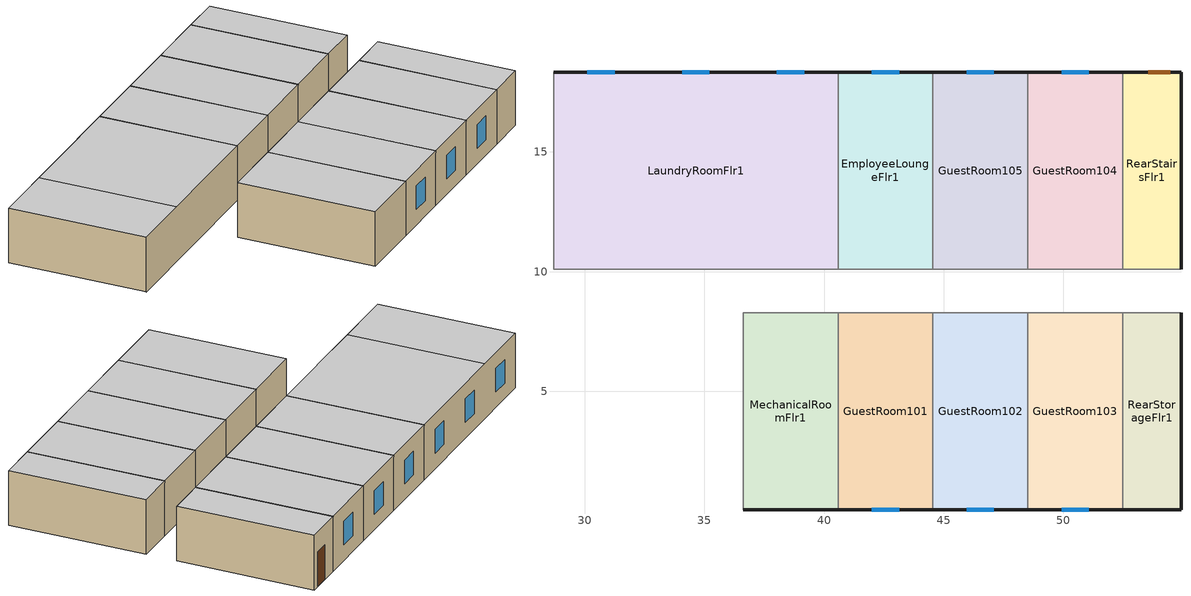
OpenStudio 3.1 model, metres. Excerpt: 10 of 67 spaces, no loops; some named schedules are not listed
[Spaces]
GuestRoom103
 floor ground (Foundation F 126 Perim 396 Area 3261): 52.47,8.28 52.47,0.05 48.51,0.05 48.51,8.28 z0
 wall outside: 48.51,0.05 52.47,0.05 z0:3.35
 wall to CorridorFlr1: 52.47,8.28 48.51,8.28 z0:3.35
 wall to RearStorageFlr1: 52.47,0.05 52.47,8.28 z0:3.35
 wall to GuestRoom102: 48.51,8.28 48.51,0.05 z0:3.35
 window: 49.92,0.05 51.06,0.05 z0.95:2.4
 ceiling to GuestRoom213: 52.47,0.05 52.47,8.28 48.51,8.28 48.51,0.05 z3.35
MechanicalRoomFlr1
 floor ground (Foundation F 126 Perim 396 Area 3261): 40.59,8.28 40.59,0.05 36.62,0.05 36.62,8.28 z0
 wall outside: 36.62,0.05 40.59,0.05 z0:3.35
 wall to CorridorFlr1: 40.59,8.28 36.62,8.28 z0:3.35
 wall to GuestRoom101: 40.59,0.05 40.59,8.28 z0:3.35
 wall to MeetingRoomFlr1: 36.62,8.28 36.62,0.05 z0:3.35
 ceiling to GuestRoom209_212: 40.59,0.05 40.59,8.28 36.62,8.28 36.62,0.05 z3.35
GuestRoom102
 floor ground (Foundation F 126 Perim 396 Area 3261): 48.51,8.28 48.51,0.05 44.55,0.05 44.55,8.28 z0
 wall outside: 44.55,0.05 48.51,0.05 z0:3.35
 wall to GuestRoom101: 44.55,8.28 44.55,0.05 z0:3.35
 wall to CorridorFlr1: 48.51,8.28 44.55,8.28 z0:3.35
 window: 45.96,0.05 47.1,0.05 z0.95:2.4
 ceiling to GuestRoom209_212: 48.51,0.05 48.51,8.28 44.55,8.28 44.55,0.05 z3.35
GuestRoom104
 floor ground (Foundation F 126 Perim 396 Area 3261): 52.47,18.34 52.47,10.11 48.51,10.11 48.51,18.34 z0
 wall outside: 52.47,18.34 48.51,18.34 z0:3.35
 wall to GuestRoom105: 48.51,18.34 48.51,10.11 z0:3.35
 wall to CorridorFlr1: 48.51,10.11 52.47,10.11 z0:3.35
 wall to RearStairsFlr1: 52.47,10.11 52.47,18.34 z0:3.35
 window: 51.06,18.34 49.92,18.34 z0.95:2.4
 ceiling to GuestRoom214: 52.47,10.11 52.47,18.34 48.51,18.34 48.51,10.11 z3.35
LaundryRoomFlr1
 floor ground (Foundation F 126 Perim 1189 Area 9783): 40.59,18.34 40.59,10.11 28.7,10.11 28.7,18.34 z0
 wall outside: 40.59,18.34 28.7,18.34 z0:3.35
 wall to EmployeeLoungeFlr1: 40.59,10.11 40.59,18.34 z0:3.35
 wall to ElevatorCoreFlr1: 28.7,18.34 28.7,10.11 z0:3.35
 wall to CorridorFlr1: 28.7,10.11 40.59,10.11 z0:3.35
 window: 39.18,18.34 38.04,18.34 / 31.25,18.34 30.11,18.34 / 35.21,18.34 34.07,18.34 z0.95:2.4
 ceiling to GuestRoom215_218: 40.59,10.11 40.59,18.34 32.66,18.34 32.66,10.11 z3.35
 ceiling to GuestRoom219: 32.66,10.11 32.66,18.34 28.7,18.34 28.7,10.11 z3.35
RearStairsFlr1
 floor ground (Foundation F 126 Perim 1067 Area 2007): 54.91,18.34 54.91,10.11 52.47,10.11 52.47,18.34 z0
 wall outside: 54.91,10.11 54.91,18.34 52.47,18.34 z0:3.35
 wall to CorridorFlr1: 52.47,10.11 54.91,10.11 z0:3.35
 door: 54.46,18.34 53.54,18.34 z0:2.13
 ceiling to RearStairsFlr2: 54.91,10.11 54.91,18.34 52.47,18.34 52.47,10.11 z3.35
EmployeeLoungeFlr1
 floor ground (Foundation F 126 Perim 396 Area 3261): 44.55,18.34 44.55,10.11 40.59,10.11 40.59,18.34 z0
 wall outside: 44.55,18.34 40.59,18.34 z0:3.35
 wall to CorridorFlr1: 40.59,10.11 44.55,10.11 z0:3.35
 wall to GuestRoom105: 44.55,10.11 44.55,18.34 z0:3.35
 window: 43.14,18.34 42,18.34 z0.95:2.4
 ceiling to GuestRoom215_218: 44.55,10.11 44.55,18.34 40.59,18.34 40.59,10.11 z3.35
RearStorageFlr1
 floor ground (Foundation F 126 Perim 1067 Area 2007): 54.91,8.28 54.91,0.05 52.47,0.05 52.47,8.28 z0
 wall outside: 52.47,0.05 54.91,0.05 54.91,8.28 z0:3.35
 wall to CorridorFlr1: 54.91,8.28 52.47,8.28 z0:3.35
 ceiling to RearStorageFlr2: 54.91,0.05 54.91,8.28 52.47,8.28 52.47,0.05 z3.35
GuestRoom101
 floor ground (Foundation F 126 Perim 396 Area 3261): 44.55,8.28 44.55,0.05 40.59,0.05 40.59,8.28 z0
 wall outside: 40.59,0.05 44.55,0.05 z0:3.35
 wall to CorridorFlr1: 44.55,8.28 40.59,8.28 z0:3.35
 window: 42,0.05 43.14,0.05 z0.95:2.4
 ceiling to GuestRoom209_212: 44.55,0.05 44.55,8.28 40.59,8.28 40.59,0.05 z3.35
GuestRoom105
 floor ground (Foundation F 126 Perim 396 Area 3261): 48.51,18.34 48.51,10.11 44.55,10.11 44.55,18.34 z0
 wall outside: 48.51,18.34 44.55,18.34 z0:3.35
 wall to CorridorFlr1: 44.55,10.11 48.51,10.11 z0:3.35
 window: 47.1,18.34 45.96,18.34 z0.95:2.4
 ceiling to GuestRoom215_218: 48.51,10.11 48.51,18.34 44.55,18.34 44.55,10.11 z3.35
[Building]
-SmallHotel-ASHRAE 169-2013-2A created: 2021-08-23 21:15:38 +0000: North Axis {deg}=180; Default Construction Set=90.1-2010 - SmHotel - ASHRAE 169-2013-2A; Standards Number of Stories=4; Standards Number of Above Ground Stories=4; Standards Building Type=SmallHotel
[ClimateZones]
Climate Zone Institution Name 1=ASHRAE; Climate Zone Document Name 1=ANSI/ASHRAE Standard 169; Climate Zone Document Year 1=2006; Climate Zone Value 1=2A
[Site]
Tampa-MacDill AFB_FL_USA: Latitude {deg}=27.85; Longitude {deg}=-82.52; Time Zone {hr}=-5; Elevation {m}=8; Terrain=Suburbs
[Site:WaterMainsTemperature]
Calculation Method=Correlation; Annual Average Outdoor Air Temperature {C}=21.85; Maximum Difference In Monthly Average Outdoor Air Temperatures {deltaC}=14.3
[SizingPeriod:DesignDay] Barometric Pressure {Pa}=101229; Sky Clearness=0; Rain Indicator=0; Snow Indicator=0; Day of Month=21; Daylight Saving Time Indicator=0; Humidity Indicating Type=Wetbulb; Dry-Bulb Temperature Range Modifier Type=DefaultMultipliers
Name | Maximum Dry-Bulb Temperature {C} | Daily Dry-Bulb Temperature Range {deltaC} | Humidity Indicating Conditions at Maximum Dry-Bulb | Wind Speed {m/s} | Wind Direction {deg} | Month | Day Type | Solar Model Indicator | ASHRAE Taub | ASHRAE Taud
Tampa-MacDill.AFB_FL_USA Ann Clg .4% Condns DB=>MWB | 33.9 | 7.9 | 25.1 | 3.1 | 270 | 8 | SummerDesignDay | ASHRAETau | 0.491 | 2.016
Tampa-MacDill.AFB_FL_USA Ann Htg 99.6% Condns DB | 4.6 | 0 | 4.6 | 2.5 | 10 | 1 | WinterDesignDay | ASHRAEClearSky
[Site:GroundTemperature:FCfactorMethod]
January Ground Temperature {C}=24.2; February Ground Temperature {C}=18.9; March Ground Temperature {C}=15.7; April Ground Temperature {C}=13.6; May Ground Temperature {C}=15.5; June Ground Temperature {C}=17.1; July Ground Temperature {C}=21.2; August Ground Temperature {C}=26.9; September Ground Temperature {C}=27.6; October Ground Temperature {C}=27.9; November Ground Temperature {C}=27.4; December Ground Temperature {C}=26.2
[Material:NoMass] Thermal Absorptance=0.9; Solar Absorptance=0.7
Name | Roughness | Thermal Resistance {m2-K/W} | Visible Absorptance
CP02 CARPET PAD | VeryRough | 0.21648 | 0.8
Typical Insulation R-6.78 | Smooth | 1.19347 | 0.7
Typical Carpet Pad | Smooth | 0.21648 | 0.8
Typical Insulation R-5.89 | Smooth | 1.03652 | 0.7
Typical Insulation R-19.72 | Smooth | 3.4722 | 0.7
Typical Insulation R-0.58 | Smooth | 0.101875 | 0.7
Typical Insulation R-0.01 | Smooth | 0.001 | 0.7
[Material]
Name | Roughness | Thickness {m} | Conductivity {W/m-K} | Density {kg/m3} | Specific Heat {J/kg-K} | Thermal Absorptance | Solar Absorptance | Visible Absorptance
4 in. Normalweight Concrete Floor | MediumRough | 0.1016 | 2.31 | 2322 | 832 | 0.9 | 0.7 | 0.7
25mm Stucco | Smooth | 0.0254 | 0.72 | 1856 | 840 | 0.9 | 0.7 | 0.7
5/8 in. Gypsum Board | MediumSmooth | 0.0159 | 0.16 | 800 | 1090 | 0.9 | 0.7 | 0.7
Roof Membrane - Highly Reflective | VeryRough | 0.0095 | 0.16 | 1121.29 | 1460 | 0.75 | 0.45 | 0.7
Metal Roof Surface; F08 Metal surface | Smooth | 0.0008 | 45.28 | 7824 | 500 | 0.9 | 0.7 | 0.7
1/2 in. Gypsum Board | Smooth | 0.0127 | 0.16 | 800 | 1090 | 0.9 | 0.7 | 0.5
6 in. Normalweight Concrete Floor | MediumRough | 0.1524 | 2.31 | 2322 | 832 | 0.9 | 0.7 | 0.7
8 in. Concrete Block Basement Wall | MediumRough | 0.2032 | 1.326 | 1842 | 912 | 0.9 | 0.7 | 0.7
G05 25mm wood | MediumSmooth | 0.0254 | 0.15 | 608 | 1630 | 0.9 | 0.5 | 0.5
[Construction:FfactorGroundFloor] F-Factor {W/m-K}=1.26344
Name | Area {m2} | PerimeterExposed {m}
Foundation F 126 Perim 1189 Area 9783 | 97.8269 | 11.8872
Foundation F 126 Perim 1067 Area 2007 | 20.0733 | 10.6692
Foundation F 126 Perim 396 Area 3261 | 32.6113 | 3.9624
[DefaultConstructionSet]
90.1-2010 - SmHotel - ASHRAE 169-2013-2A: Default Exterior Surface Constructions=Default Surface Constructions 1; Default Interior Surface Constructions=Default Surface Constructions 2; Default Ground Contact Surface Constructions=Default Surface Constructions 3; Default Exterior SubSurface Constructions=Default Sub Surface Constructions 1; Default Interior SubSurface Constructions=Default Sub Surface Constructions 2; Interior Partition Construction=Typical Interior Partition
[DefaultSurfaceConstructions]
Name | Floor Construction | Wall Construction | Roof Ceiling Construction
Default Surface Constructions 1 | Typical Insulated Exterior Mass Floor R-9.35 | Typical Insulated Steel Framed Exterior Wall R-8.06 | Typical IEAD Roof - Highly Reflective R-20.83
Default Surface Constructions 2 | int_slab_floor_smallhotel | int_wall_smallhotel | int_slab_ceiling_smallhotel
Default Surface Constructions 3 | Typical Insulated Carpeted 6in Slab Floor | Typical Insulated Basement Mass Wall
[Construction]
Typical Insulated Exterior Mass Floor R-9.35: Typical Insulation R-6.78, 4 in. Normalweight Concrete Floor, Typical Carpet Pad
Typical Insulated Steel Framed Exterior Wall R-8.06: 25mm Stucco, 5/8 in. Gypsum Board, Typical Insulation R-5.89, 5/8 in. Gypsum Board
Typical IEAD Roof - Highly Reflective R-20.83: Roof Membrane - Highly Reflective, Typical Insulation R-19.72, Metal Roof Surface
int_slab_floor_smallhotel: 4 in. Normalweight Concrete Floor, CP02 CARPET PAD
int_wall_smallhotel: 1/2 in. Gypsum Board, 1/2 in. Gypsum Board
int_slab_ceiling_smallhotel: CP02 CARPET PAD, 4 in. Normalweight Concrete Floor
Typical Insulated Carpeted 6in Slab Floor: 6 in. Normalweight Concrete Floor, Typical Carpet Pad
Typical Insulated Basement Mass Wall: 8 in. Concrete Block Basement Wall
U 0.72 SHGC 0.25 Sgl Ref-B-M Tint 6mm: REF B TINT MID 6MM
Typical Insulated Metal Door R-1.43: F08 Metal surface, Typical Insulation R-0.58
U 0.88 SHGC 0.16 Sgl Ref-A-L Clr 6mm: REF A CLEAR LO 6MM
Typical Overhead Door R-0.86: Typical Insulation R-0.01
U 1.98 SHGC 0.36 Sgl Ref-B-H Clr 6mm: REF B CLEAR HI 6MM
Typical Interior Window: Clear 3mm
Typical Interior Door; Typical Interior Partition: G05 25mm wood
[DefaultSubSurfaceConstructions]
Name | Fixed Window Construction | Operable Window Construction | Door Construction | Glass Door Construction | Overhead Door Construction | Skylight Construction | Tubular Daylight Dome Construction | Tubular Daylight Diffuser Construction
Default Sub Surface Constructions 1 | U 0.72 SHGC 0.25 Sgl Ref-B-M Tint 6mm | U 0.72 SHGC 0.25 Sgl Ref-B-M Tint 6mm | Typical Insulated Metal Door R-1.43 | U 0.88 SHGC 0.16 Sgl Ref-A-L Clr 6mm | Typical Overhead Door R-0.86 | U 1.98 SHGC 0.36 Sgl Ref-B-H Clr 6mm | Typical Interior Window | Typical Interior Window
Default Sub Surface Constructions 2 | Typical Interior Window | Typical Interior Window | Typical Interior Door
[WindowMaterial:Glazing] Optical Data Type=SpectralAverage; Infrared Transmittance at Normal Incidence=0; Front Side Infrared Hemispherical Emissivity=0.84; Conductivity {W/m-K}=0.9; Dirt Correction Factor for Solar and Visible Transmittance=1; Solar Diffusing=No
Name | Thickness {m} | Solar Transmittance at Normal Incidence | Front Side Solar Reflectance at Normal Incidence | Back Side Solar Reflectance at Normal Incidence | Visible Transmittance at Normal Incidence | Front Side Visible Reflectance at Normal Incidence | Back Side Visible Reflectance at Normal Incidence | Back Side Infrared Hemispherical Emissivity
REF B TINT MID 6MM | 0.006 | 0.1 | 0.11 | 0.41 | 0.13 | 0.1 | 0.32 | 0.45
REF A CLEAR LO 6MM | 0.006 | 0.066 | 0.341 | 0.493 | 0.08 | 0.41 | 0.37 | 0.4
REF B CLEAR HI 6MM | 0.006 | 0.24 | 0.16 | 0.32 | 0.3 | 0.16 | 0.29 | 0.6
Clear 3mm | 0.003 | 0.837 | 0.075 | 0.075 | 0.898 | 0.081 | 0.081 | 0.84
[Space] Building Story=BuildingStory1
Name | Space Type | Thermal Zone
GuestRoom103 | SmallHotel GuestRoom123Occ | GuestRoom103 ZN
GuestRoom105 | SmallHotel GuestRoom123Occ | GuestRoom105 ZN
MechanicalRoomFlr1 | SmallHotel Mechanical | MechanicalRoomFlr1 ZN
GuestRoom101 | SmallHotel GuestRoom123Vac | GuestRoom101 ZN
GuestRoom102 | SmallHotel GuestRoom123Vac | GuestRoom102 ZN
GuestRoom104 | SmallHotel GuestRoom123Occ | GuestRoom104 ZN
RearStairsFlr1 | SmallHotel Stair | RearStairsFlr1 ZN
RearStorageFlr1 | SmallHotel Storage | RearStorageFlr1 ZN
LaundryRoomFlr1 | SmallHotel Laundry | LaundryRoomFlr1 ZN
EmployeeLoungeFlr1 | SmallHotel StaffLounge | EmployeeLoungeFlr1 ZN
[BuildingStory]
BuildingStory1
[SpaceType] Standards Building Type=SmallHotel
Name | Default Schedule Set | Design Specification Outdoor Air Object | Standards Space Type
SmallHotel StaffLounge | SmallHotel StaffLounge Schedule Set | SmallHotel StaffLounge Ventilation | StaffLounge
SmallHotel Stair | SmallHotel Stair Schedule Set | SmallHotel Stair Ventilation | Stair
SmallHotel Storage | SmallHotel Storage Schedule Set | SmallHotel Storage Ventilation | Storage
SmallHotel GuestRoom123Occ | SmallHotel GuestRoom123Occ Schedule Set | SmallHotel GuestRoom123Occ Ventilation | GuestRoom123Occ
SmallHotel GuestRoom123Vac | SmallHotel GuestRoom123Vac Schedule Set | SmallHotel GuestRoom123Vac Ventilation | GuestRoom123Vac
SmallHotel Laundry | SmallHotel Laundry Schedule Set | SmallHotel Laundry Ventilation | Laundry
SmallHotel Mechanical | SmallHotel Mechanical Schedule Set | SmallHotel Mechanical Ventilation | Mechanical
[Lights:Definition] Design Level Calculation Method=Watts/Area; Fraction Radiant=0.7; Fraction Visible=0.2; Return Air Fraction=0
Name | Watts per Space Floor Area {W/m2}
SmallHotel GuestRoom123Occ Lights Definition; SmallHotel GuestRoom123Vac Lights Definition | 8.07293
SmallHotel Laundry Lights Definition | 6.45835
SmallHotel Mechanical Lights Definition | 10.2257
SmallHotel StaffLounge Lights Definition | 7.85765
SmallHotel Stair Lights Definition | 7.4271
SmallHotel Storage Lights Definition | 6.78126
[Lights] Fraction Replaceable=1
Name | Lights Definition | Space or SpaceType
SmallHotel GuestRoom123Occ Lights | SmallHotel GuestRoom123Occ Lights Definition | SmallHotel GuestRoom123Occ
SmallHotel GuestRoom123Vac Lights | SmallHotel GuestRoom123Vac Lights Definition | SmallHotel GuestRoom123Vac
SmallHotel Laundry Lights | SmallHotel Laundry Lights Definition | SmallHotel Laundry
SmallHotel Mechanical Lights | SmallHotel Mechanical Lights Definition | SmallHotel Mechanical
SmallHotel StaffLounge Lights | SmallHotel StaffLounge Lights Definition | SmallHotel StaffLounge
SmallHotel Stair Lights | SmallHotel Stair Lights Definition | SmallHotel Stair
SmallHotel Storage Lights | SmallHotel Storage Lights Definition | SmallHotel Storage
[DesignSpecification:OutdoorAir] Outdoor Air Method=Sum
Name | Outdoor Air Flow per Person {m3/s-person} | Outdoor Air Flow per Floor Area {m3/s-m2}
SmallHotel GuestRoom123Occ Ventilation; SmallHotel GuestRoom123Vac Ventilation | 0.00235974 | 0.0003048
SmallHotel Laundry Ventilation; SmallHotel StaffLounge Ventilation | 0.00353961 | 0.0003048
SmallHotel Mechanical Ventilation; SmallHotel Storage Ventilation |  | 0.0006096
SmallHotel Stair Ventilation |  | 0.0003048
[DefaultScheduleSet] People Activity Level Schedule=HotelSmall Activity_Sch
Name | Number of People Schedule | Lighting Schedule | Electric Equipment Schedule | Infiltration Schedule | Gas Equipment Schedule
SmallHotel GuestRoom123Occ Schedule Set | HotelSmall GuestRoom_Occ_Sch | HotelSmall BLDG_LIGHT_GUESTROOM_SCH_2010 | HotelSmall GuestRoom_Eqp_Sch_Base | HotelSmall GuestRoom_Infil_Sch
SmallHotel GuestRoom123Vac Schedule Set | HotelSmall AlwaysOff | HotelSmall AlwaysOff | HotelSmall AlwaysOff | HotelSmall GuestRoom_Infil_Sch
SmallHotel Laundry Schedule Set | HotelSmall LaundryRoom_Occ_Sch | HotelSmall BLDG_LIGHT_LAUNDRY_SCH | HotelSmall LaundryRoom_Eqp_Elec_Sch | HotelSmall CommonArea_Infil_Sch | HotelSmall LaundryRoom_Eqp_Gas_Sch
SmallHotel Mechanical Schedule Set | HotelSmall AlwaysOff | HotelSmall BLDG_LIGHT_MECHROOM_SCH | HotelSmall AlwaysOff | HotelSmall CommonArea_Infil_Sch
SmallHotel StaffLounge Schedule Set | HotelSmall EmployeeLounge_Occ_Sch | HotelSmall BLDG_LIGHT_EMPLOYEELOUNGE_SCH | HotelSmall EmployeeLounge_Eqp_Sch | HotelSmall CommonArea_Infil_Sch
SmallHotel Stair Schedule Set | HotelSmall AlwaysOff | HotelSmall BLDG_LIGHT_STAIR_SCH | HotelSmall AlwaysOff | Always On
SmallHotel Storage Schedule Set | HotelSmall AlwaysOff | HotelSmall BLDG_LIGHT_STORAGE_SCH | HotelSmall AlwaysOff | Always On
[ThermostatSetpoint:DualSetpoint]
Name | Heating Setpoint Temperature Schedule | Cooling Setpoint Temperature Schedule
SmallHotel StaffLounge Thermostat 1; SmallHotel Laundry Thermostat 1 | HotelSmall CommonArea_HtgSP_Sch | HotelSmall CommonArea_ClgSP_Sch
SmallHotel GuestRoom123Vac Thermostat 1; SmallHotel GuestRoom123Vac Thermostat 2 | HotelSmall VacGuestRoom_HtgSP_Sch | HotelSmall VacGuestRoom_ClgSP_Sch
SmallHotel GuestRoom123Occ Thermostat 1; SmallHotel GuestRoom123Occ Thermostat 2; SmallHotel GuestRoom123Occ Thermostat 3 | HotelSmall Adva_OccGuestRoom_HtgSP_Sch | HotelSmall Adva_OccGuestRoom_ClgSP_Sch
SmallHotel Mechanical Thermostat 1; SmallHotel Stair Thermostat 4; SmallHotel Storage Thermostat 4 | HotelSmall SemiHeated_HtgSP_Sch | SmallHotel UnitHeater ClgSP Sch
[ElectricEquipment:Definition] Design Level Calculation Method=Watts/Area; Fraction Latent=0; Fraction Lost=0
Name | Watts per Space Floor Area {W/m2} | Fraction Radiant
SmallHotel GuestRoom123Occ Elec Equip Definition; SmallHotel GuestRoom123Vac Elec Equip Definition | 11.8403 | 0.5
SmallHotel Laundry Elec Equip Definition | 27.6632 | 0.2
SmallHotel StaffLounge Elec Equip Definition | 21.5278 | 0.5
[ElectricEquipment]
Name | Electric Equipment Definition | Space or SpaceType
SmallHotel GuestRoom123Occ Elec Equip | SmallHotel GuestRoom123Occ Elec Equip Definition | SmallHotel GuestRoom123Occ
SmallHotel GuestRoom123Vac Elec Equip | SmallHotel GuestRoom123Vac Elec Equip Definition | SmallHotel GuestRoom123Vac
SmallHotel Laundry Elec Equip | SmallHotel Laundry Elec Equip Definition | SmallHotel Laundry
SmallHotel StaffLounge Elec Equip | SmallHotel StaffLounge Elec Equip Definition | SmallHotel StaffLounge
[People:Definition] Number of People Calculation Method=People/Area; Fraction Radiant=0.3
Name | People per Space Floor Area {person/m2}
SmallHotel GuestRoom123Occ People Definition; SmallHotel GuestRoom123Vac People Definition | 0.0459619
SmallHotel Laundry People Definition | 0.107639
SmallHotel StaffLounge People Definition | 0.551973
[People] Work Efficiency Schedule=Work Efficiency Schedule; Clothing Insulation Schedule=Clothing Schedule; Air Velocity Schedule=Air Velocity Schedule; Multiplier=1
Name | People Definition | Space or SpaceType
SmallHotel GuestRoom123Occ People | SmallHotel GuestRoom123Occ People Definition | SmallHotel GuestRoom123Occ
SmallHotel GuestRoom123Vac People | SmallHotel GuestRoom123Vac People Definition | SmallHotel GuestRoom123Vac
SmallHotel Laundry People | SmallHotel Laundry People Definition | SmallHotel Laundry
SmallHotel StaffLounge People | SmallHotel StaffLounge People Definition | SmallHotel StaffLounge
[GasEquipment:Definition]
SmallHotel Laundry Gas Equip Definition: Design Level Calculation Method=Watts/Area; Watts per Space Floor Area {W/m2}=409.781; Fraction Latent=0; Fraction Radiant=0.2; Fraction Lost=0
[GasEquipment]
SmallHotel Laundry Gas Equip: Gas Equipment Definition=SmallHotel Laundry Gas Equip Definition; Space or SpaceType=SmallHotel Laundry
[SpaceInfiltration:DesignFlowRate] Design Flow Rate Calculation Method=Flow/ExteriorArea; Flow per Exterior Surface Area {m3/s-m2}=0.000569573; Constant Term Coefficient=0; Temperature Term Coefficient=0; Velocity Term Coefficient=0.224; Velocity Squared Term Coefficient=0
Name | Space or SpaceType | Schedule
EmployeeLoungeFlr1 Infiltration | EmployeeLoungeFlr1 | HotelSmall CommonArea_Infil_Sch
GuestRoom101 Infiltration | GuestRoom101 | HotelSmall GuestRoom_Infil_Sch
GuestRoom102 Infiltration | GuestRoom102 | HotelSmall GuestRoom_Infil_Sch
GuestRoom103 Infiltration | GuestRoom103 | HotelSmall GuestRoom_Infil_Sch
GuestRoom104 Infiltration | GuestRoom104 | HotelSmall GuestRoom_Infil_Sch
GuestRoom105 Infiltration | GuestRoom105 | HotelSmall GuestRoom_Infil_Sch
LaundryRoomFlr1 Infiltration | LaundryRoomFlr1 | HotelSmall CommonArea_Infil_Sch
MechanicalRoomFlr1 Infiltration | MechanicalRoomFlr1 | HotelSmall CommonArea_Infil_Sch
RearStairsFlr1 Infiltration | RearStairsFlr1 | Always On
RearStorageFlr1 Infiltration | RearStorageFlr1 | Always On
[ThermalZone] Use Ideal Air Loads=No
Name | Thermostat
EmployeeLoungeFlr1 ZN | SmallHotel StaffLounge Thermostat 1
GuestRoom101 ZN | SmallHotel GuestRoom123Vac Thermostat 1
GuestRoom102 ZN | SmallHotel GuestRoom123Vac Thermostat 2
GuestRoom103 ZN | SmallHotel GuestRoom123Occ Thermostat 1
GuestRoom104 ZN | SmallHotel GuestRoom123Occ Thermostat 2
GuestRoom105 ZN | SmallHotel GuestRoom123Occ Thermostat 3
LaundryRoomFlr1 ZN | SmallHotel Laundry Thermostat 1
MechanicalRoomFlr1 ZN | SmallHotel Mechanical Thermostat 1
RearStairsFlr1 ZN | SmallHotel Stair Thermostat 4
RearStorageFlr1 ZN | SmallHotel Storage Thermostat 4
[Sizing:Zone] Zone Cooling Design Supply Air Temperature Input Method=SupplyAirTemperature; Zone Cooling Design Supply Air Temperature Difference {deltaC}=11.11; Zone Heating Design Supply Air Temperature Input Method=SupplyAirTemperature; Zone Heating Design Supply Air Temperature Difference {deltaC}=11.11; Zone Heating Design Supply Air Humidity Ratio {kg-H2O/kg-air}=0.008; Cooling Design Air Flow Method=DesignDay; Heating Design Air Flow Method=DesignDay; Account for Dedicated Outdoor Air System=No; Dedicated Outdoor Air System Control Strategy=NeutralSupplyAir; Dedicated Outdoor Air Low Setpoint Temperature for Design {C}=autosize; Dedicated Outdoor Air High Setpoint Temperature for Design {C}=autosize
Name | Zone Cooling Design Supply Air Temperature {C} | Zone Heating Design Supply Air Temperature {C} | Zone Cooling Design Supply Air Humidity Ratio {kg-H2O/kg-air}
CorridorFlr1 ZN; CorridorFlr2 ZN; CorridorFlr3 ZN; CorridorFlr4 ZN; GuestRoom101 ZN; GuestRoom102 ZN; GuestRoom103 ZN; GuestRoom104 ZN; GuestRoom105 ZN; GuestRoom201 ZN; GuestRoom202_205 ZN; GuestRoom206_208 ZN; GuestRoom209_212 ZN; GuestRoom213 ZN; GuestRoom214 ZN; GuestRoom215_218 ZN; GuestRoom219 ZN; GuestRoom220_223 ZN; GuestRoom224 ZN; GuestRoom301 ZN; GuestRoom302_305 ZN; GuestRoom306_308 ZN; GuestRoom309_312 ZN; GuestRoom313 ZN; GuestRoom314 ZN; GuestRoom315_318 ZN; GuestRoom319 ZN; GuestRoom320_323 ZN; GuestRoom324 ZN; GuestRoom401 ZN; GuestRoom402_405 ZN; GuestRoom406_408 ZN; GuestRoom409_412 ZN; GuestRoom413 ZN; GuestRoom414 ZN; GuestRoom415_418 ZN; GuestRoom419 ZN; GuestRoom420_423 ZN; GuestRoom424 ZN | 13.8889 | 50 | 0.008
ElevatorCoreFlr1 ZN; ElevatorCoreFlr2 ZN; ElevatorCoreFlr3 ZN; ElevatorCoreFlr4 ZN; FrontStorageFlr1 ZN; FrontStorageFlr2 ZN; FrontStorageFlr3 ZN; FrontStorageFlr4 ZN; RearStorageFlr1 ZN; RearStorageFlr2 ZN; RearStorageFlr3 ZN; RearStorageFlr4 ZN | 14 | 40 | 0.0085
FrontStairsFlr1 ZN; FrontStairsFlr2 ZN; FrontStairsFlr3 ZN; FrontStairsFlr4 ZN; RearStairsFlr1 ZN; RearStairsFlr2 ZN; RearStairsFlr3 ZN; RearStairsFlr4 ZN | 14 | 50 | 0.0085
[Zone equipment]
CorridorFlr1 ZN: CorridorFlr1 ZN PTAC
CorridorFlr2 ZN: CorridorFlr2 ZN PTAC
CorridorFlr3 ZN: CorridorFlr3 ZN PTAC
CorridorFlr4 ZN: CorridorFlr4 ZN PTAC
FrontStairsFlr1 ZN: FrontStairsFlr1 ZN Unit Heater
FrontStairsFlr2 ZN: FrontStairsFlr2 ZN Unit Heater
FrontStairsFlr3 ZN: FrontStairsFlr3 ZN Unit Heater
FrontStairsFlr4 ZN: FrontStairsFlr4 ZN Unit Heater
GuestRoom101 ZN: GuestRoom101 ZN PTAC
GuestRoom102 ZN: GuestRoom102 ZN PTAC
GuestRoom103 ZN: GuestRoom103 ZN PTAC
[Exterior:Lights:Definition]
NonDimming Exterior Lights Def: Design Level {W}=4188
[Exterior:Lights]
NonDimming Exterior Lights Def: Exterior Lights Definition=NonDimming Exterior Lights Def; Schedule=HotelSmall Exterior_Lgt_ALWAYS_ON; Control Option=AstronomicalClock
